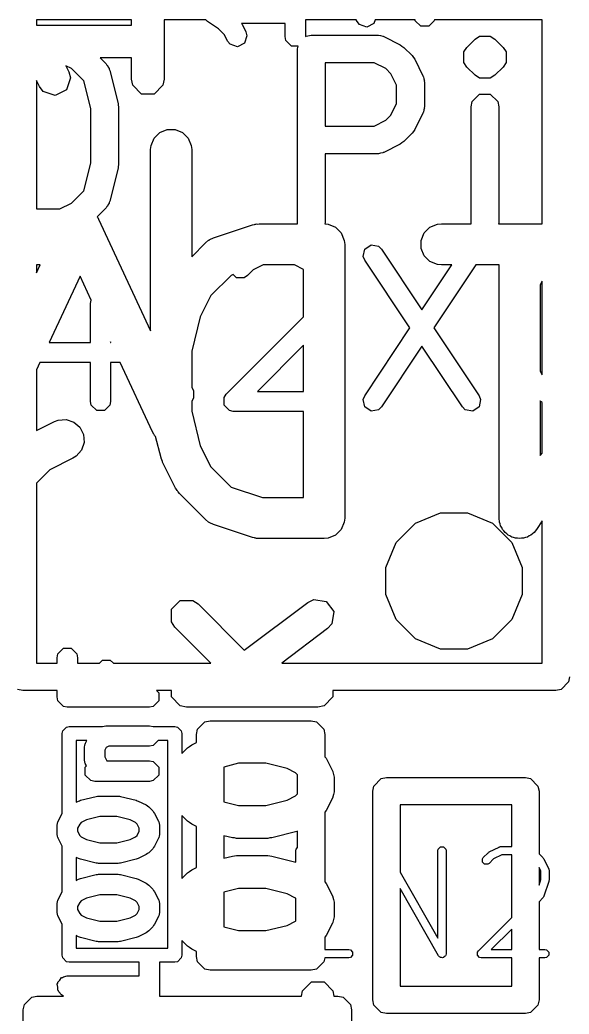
# Model space of a CAD drawing. Extents: x 95.1 to 121.9, y -82.3 to -63.1.
# Drawn here: x 107.977 to 109.986, y -76.016 to -72.383 of the extents above; entities that cross this region are included whole.
import ezdxf

# ---------------------------------------------------------------- set-up
doc = ezdxf.new("R2010")
doc.units = 0
doc.layers.add('BLACK', color=7, linetype='CONTINUOUS')

msp = doc.modelspace()

# ---------------------------------------------------------------- linework, layer by layer
at = {"layer": 'BLACK', "linetype": 'CONTINUOUS'}
for p, q in [((108.0378, -72.3834), (108.0378, -72.402398)), ((108.385361, -72.3834), (108.0378, -72.3834)), ((108.385361, -72.402398), (108.385361, -72.3834)), ((108.505361, -72.3834), (108.505361, -72.599541)), ((108.657553, -72.3834), (108.505361, -72.3834)), ((108.663943, -72.389777), (108.657553, -72.3834)), ((108.703713, -72.416291), (108.663943, -72.389777)), ((108.947245, -72.396075), (108.787486, -72.396075)), ((108.787486, -72.396075), (108.789715, -72.398947)), ((108.947245, -72.44429), (108.947245, -72.396075)), ((109.207489, -72.3834), (109.022245, -72.3834)), ((109.022245, -72.3834), (109.022245, -72.444037)), ((109.210319, -72.38906), (109.207489, -72.3834)), ((109.21929, -72.400619), (109.210319, -72.38906)), ((109.272189, -72.396859), (109.246518, -72.409695)), ((109.276675, -72.3834), (109.272189, -72.396859)), ((109.422855, -72.3834), (109.276675, -72.3834)), ((109.4235, -72.386641), (109.422855, -72.3834)), ((109.443794, -72.406935), (109.4235, -72.386641)), ((109.49279, -72.386641), (109.472496, -72.406935)), ((109.493435, -72.3834), (109.49279, -72.386641)), ((109.8878, -72.3834), (109.493435, -72.3834)), ((109.8878, -73.12858), (109.8878, -72.3834)), ((108.0378, -72.402398), (108.385361, -72.402398)), ((108.725354, -72.437931), (108.703713, -72.416291)), ((108.789715, -72.398947), (108.804001, -72.427519)), ((108.804001, -72.427519), (108.807865, -72.441632)), ((109.246518, -72.409695), (109.21929, -72.400619)), ((109.472496, -72.406935), (109.443794, -72.406935)), ((108.736919, -72.46106), (108.725354, -72.437931)), ((108.74589, -72.472619), (108.736919, -72.46106)), ((108.798789, -72.468859), (108.773118, -72.481695)), ((108.807865, -72.441632), (108.798789, -72.468859)), ((108.9501, -72.458641), (108.947245, -72.44429)), ((108.970394, -72.478935), (108.9501, -72.458641)), ((109.022245, -72.444037), (109.023736, -72.442546)), ((109.023736, -72.442546), (109.043176, -72.438679)), ((109.043176, -72.438679), (109.285081, -72.438679)), ((109.285081, -72.438679), (109.287576, -72.439175)), ((109.287576, -72.439175), (109.288682, -72.438807)), ((109.288682, -72.438807), (109.296534, -72.440957)), ((109.296534, -72.440957), (109.304521, -72.442546)), ((109.304521, -72.442546), (109.305344, -72.443369)), ((109.305344, -72.443369), (109.307799, -72.444042)), ((109.307799, -72.444042), (109.368275, -72.47428)), ((109.612017, -72.483796), (109.642255, -72.453558)), ((109.642255, -72.453558), (109.658736, -72.442546)), ((109.658736, -72.442546), (109.697616, -72.442546)), ((109.697616, -72.442546), (109.714097, -72.453558)), ((109.714097, -72.453558), (109.744335, -72.483796)), ((108.773118, -72.481695), (108.74589, -72.472619)), ((108.994473, -72.478935), (108.970394, -72.478935)), ((108.992376, -72.489479), (108.994473, -72.478935)), ((108.992376, -73.124479), (108.992376, -72.489479)), ((109.368275, -72.47428), (109.374706, -72.479271)), ((109.374706, -72.479271), (109.381478, -72.483796)), ((109.381478, -72.483796), (109.411716, -72.514034)), ((109.601005, -72.500277), (109.601006, -72.500276)), ((109.601005, -72.539157), (109.601005, -72.500277)), ((109.601006, -72.500276), (109.612017, -72.483796)), ((109.744335, -72.483796), (109.755346, -72.500276)), ((109.755346, -72.500276), (109.755347, -72.500277)), ((109.755347, -72.500277), (109.755347, -72.539157)), ((108.385361, -72.522398), (108.271032, -72.522398)), ((108.271032, -72.522398), (108.292906, -72.544272)), ((108.385361, -72.599541), (108.385361, -72.522398)), ((109.273089, -72.540279), (109.093976, -72.540279)), ((109.093976, -72.540279), (109.093976, -72.771298)), ((109.315465, -72.561467), (109.273089, -72.540279)), ((109.411716, -72.514034), (109.41624, -72.520805)), ((109.41624, -72.520805), (109.421232, -72.527237)), ((109.421232, -72.527237), (109.45147, -72.587712)), ((109.612017, -72.555638), (109.601005, -72.539157)), ((109.755347, -72.539157), (109.744335, -72.555638)), ((108.166417, -72.561467), (108.145259, -72.550888)), ((108.145259, -72.550888), (108.156169, -72.572707)), ((108.156169, -72.572707), (108.162353, -72.595286)), ((108.211114, -72.606164), (108.166417, -72.561467)), ((108.292906, -72.544272), (108.295963, -72.548847)), ((108.295963, -72.548847), (108.297802, -72.549951)), ((108.297802, -72.549951), (108.30046, -72.555577)), ((108.30046, -72.555577), (108.303918, -72.560753)), ((108.303918, -72.560753), (108.303918, -72.562897)), ((108.303918, -72.562897), (108.306268, -72.567872)), ((108.306268, -72.567872), (108.336506, -72.688824)), ((109.334045, -72.580047), (109.315465, -72.561467)), ((109.355233, -72.622423), (109.334045, -72.580047)), ((109.642255, -72.585876), (109.612017, -72.555638)), ((109.744335, -72.555638), (109.714097, -72.585876)), ((108.048839, -72.626375), (108.0378, -72.604298)), ((108.0378, -72.604298), (108.0378, -73.073679)), ((108.162353, -72.595286), (108.147832, -72.638852)), ((108.236423, -72.707397), (108.211114, -72.606164)), ((108.389928, -72.622502), (108.385361, -72.599541)), ((108.505361, -72.599541), (108.500794, -72.622502)), ((109.45147, -72.587712), (109.452142, -72.590167)), ((109.452142, -72.590167), (109.452966, -72.590991)), ((109.452966, -72.590991), (109.454553, -72.598973)), ((109.454553, -72.598973), (109.456705, -72.606829)), ((109.456705, -72.606829), (109.456336, -72.607934)), ((109.456336, -72.607934), (109.456833, -72.610431)), ((109.456833, -72.610431), (109.456833, -72.701145)), ((109.658736, -72.596888), (109.642255, -72.585876)), ((109.697616, -72.596888), (109.658736, -72.596888)), ((109.714097, -72.585876), (109.697616, -72.596888)), ((108.063192, -72.644869), (108.048839, -72.626375)), ((108.106758, -72.65939), (108.063192, -72.644869)), ((108.147832, -72.638852), (108.106758, -72.65939)), ((108.4224, -72.654974), (108.389928, -72.622502)), ((108.500794, -72.622502), (108.468322, -72.654974)), ((109.355233, -72.689153), (109.355233, -72.622423)), ((108.336506, -72.688824), (108.336808, -72.695038)), ((108.468322, -72.654974), (108.4224, -72.654974)), ((109.334044, -72.731529), (109.355233, -72.689153)), ((109.627376, -72.701145), (109.631243, -72.681705)), ((109.631243, -72.681705), (109.658736, -72.654212)), ((109.658736, -72.654212), (109.697616, -72.654212)), ((109.697616, -72.654212), (109.725109, -72.681705)), ((109.725109, -72.681705), (109.728976, -72.701145)), ((108.236423, -72.906559), (108.236423, -72.707397)), ((108.336808, -72.695038), (108.338023, -72.701145)), ((108.338023, -72.701145), (108.338023, -72.912812)), ((109.45147, -72.723864), (109.421232, -72.784339)), ((109.452142, -72.721408), (109.45147, -72.723864)), ((109.452966, -72.720585), (109.452142, -72.721408)), ((109.454553, -72.712602), (109.452966, -72.720585)), ((109.456705, -72.704747), (109.454553, -72.712602)), ((109.456833, -72.701145), (109.456336, -72.703641)), ((109.456336, -72.703641), (109.456705, -72.704747)), ((109.627376, -73.124479), (109.627376, -72.701145)), ((109.728976, -72.701145), (109.728976, -73.124479)), ((109.273089, -72.771298), (109.315465, -72.750109)), ((109.315465, -72.750109), (109.334044, -72.731529)), ((108.468287, -72.815562), (108.488979, -72.79487)), ((108.488979, -72.79487), (108.516015, -72.783671)), ((108.516015, -72.783671), (108.545279, -72.783671)), ((108.545279, -72.783671), (108.572315, -72.79487)), ((108.572315, -72.79487), (108.593007, -72.815562)), ((109.093976, -72.771298), (109.273089, -72.771298)), ((109.411717, -72.797541), (109.381479, -72.82778)), ((109.416239, -72.790771), (109.411717, -72.797541)), ((109.421232, -72.784339), (109.416239, -72.790771)), ((108.457088, -72.842598), (108.468287, -72.815562)), ((108.593007, -72.815562), (108.604206, -72.842598)), ((109.374709, -72.832302), (109.368275, -72.837297)), ((109.381479, -72.82778), (109.374709, -72.832302)), ((108.455647, -72.85723), (108.457088, -72.842598)), ((108.455647, -73.519162), (108.455647, -72.85723)), ((108.604206, -72.842598), (108.605647, -72.85723)), ((108.605647, -72.85723), (108.605647, -73.248715)), ((109.296534, -72.870619), (109.288682, -72.87277)), ((109.304521, -72.869031), (109.296534, -72.870619)), ((109.305344, -72.868207), (109.304521, -72.869031)), ((109.307799, -72.867535), (109.305344, -72.868207)), ((109.368275, -72.837297), (109.307799, -72.867535)), ((108.211114, -73.007792), (108.236423, -72.906559)), ((109.285081, -72.872898), (109.093976, -72.872898)), ((109.093976, -72.872898), (109.093976, -73.124479)), ((109.287576, -72.872401), (109.285081, -72.872898)), ((109.288682, -72.87277), (109.287576, -72.872401)), ((108.336506, -72.925133), (108.306268, -73.046085)), ((108.336808, -72.918918), (108.336506, -72.925133)), ((108.338023, -72.912812), (108.336808, -72.918918)), ((108.166417, -73.05249), (108.211114, -73.007792)), ((108.124041, -73.073679), (108.166417, -73.05249)), ((108.306268, -73.046085), (108.303918, -73.051059)), ((108.303918, -73.051059), (108.303918, -73.053204)), ((108.0378, -73.073679), (108.124041, -73.073679)), ((108.292907, -73.069685), (108.260101, -73.10249)), ((108.295964, -73.065108), (108.292907, -73.069685)), ((108.297802, -73.064006), (108.295964, -73.065108)), ((108.300459, -73.05838), (108.297802, -73.064006)), ((108.303918, -73.053204), (108.300459, -73.05838)), ((108.260101, -73.10249), (108.260267, -73.102771)), ((108.260267, -73.102771), (108.261444, -73.104056)), ((108.261444, -73.104056), (108.262104, -73.105871)), ((108.262104, -73.105871), (108.265278, -73.111229)), ((108.265278, -73.111229), (108.455647, -73.519162)), ((108.993192, -73.12858), (108.992376, -73.124479)), ((109.093976, -73.124479), (109.093102, -73.128867)), ((109.628192, -73.12858), (109.627376, -73.124479)), ((109.728976, -73.124479), (109.72816, -73.12858)), ((108.68551, -73.180049), (108.828368, -73.132429)), ((108.828368, -73.132429), (108.835622, -73.130779)), ((108.835622, -73.130779), (108.837453, -73.130021)), ((108.837453, -73.130021), (108.840106, -73.129759)), ((108.840106, -73.129759), (108.842704, -73.129169)), ((108.842704, -73.129169), (108.844679, -73.129309)), ((108.844679, -73.129309), (108.852085, -73.12858)), ((108.852085, -73.12858), (108.993192, -73.12858)), ((109.093102, -73.128867), (109.104812, -73.130021)), ((109.104812, -73.130021), (109.131848, -73.14122)), ((109.131848, -73.14122), (109.15254, -73.161912)), ((109.456392, -73.161912), (109.477084, -73.14122)), ((109.477084, -73.14122), (109.50412, -73.130021)), ((109.50412, -73.130021), (109.518752, -73.12858)), ((109.518752, -73.12858), (109.628192, -73.12858)), ((109.72816, -73.12858), (109.8878, -73.12858)), ((108.656195, -73.198167), (108.66756, -73.188839)), ((108.66756, -73.188839), (108.67005, -73.187807)), ((108.67005, -73.187807), (108.672085, -73.186043)), ((108.672085, -73.186043), (108.68551, -73.180049)), ((109.15254, -73.161912), (109.163739, -73.188948)), ((109.163739, -73.188948), (109.16518, -73.20358)), ((109.445193, -73.188948), (109.456392, -73.161912)), ((109.445193, -73.218212), (109.445193, -73.188948)), ((108.605647, -73.248715), (108.656195, -73.198167)), ((109.16518, -73.20358), (109.16518, -74.20358)), ((109.232887, -73.248017), (109.238377, -73.220566)), ((109.238377, -73.220566), (109.26167, -73.205038)), ((109.26167, -73.205038), (109.289121, -73.210528)), ((109.289121, -73.210528), (109.299201, -73.22063)), ((109.299201, -73.22063), (109.447584, -73.443204)), ((109.456392, -73.245248), (109.445193, -73.218212)), ((109.238335, -73.261208), (109.232887, -73.248017)), ((109.403625, -73.509143), (109.238335, -73.261208)), ((109.477084, -73.26594), (109.456392, -73.245248)), ((109.50412, -73.277139), (109.477084, -73.26594)), ((108.0378, -73.27858), (108.0378, -73.307406)), ((108.0378, -73.307406), (108.051252, -73.27858)), ((108.051252, -73.27858), (108.0378, -73.27858)), ((108.830619, -73.296525), (108.809273, -73.317872)), ((108.866511, -73.27858), (108.830619, -73.296525)), ((108.981306, -73.27858), (108.866511, -73.27858)), ((109.01518, -73.295516), (108.981306, -73.27858)), ((109.01518, -73.468325), (109.01518, -73.295516)), ((109.447584, -73.443204), (109.557334, -73.27858)), ((109.645252, -73.27858), (109.491543, -73.509143)), ((109.518752, -73.27858), (109.50412, -73.277139)), ((109.557334, -73.27858), (109.518752, -73.27858)), ((109.729466, -73.27858), (109.645252, -73.27858)), ((109.729466, -74.20358), (109.729466, -73.27858)), ((108.197313, -73.320298), (108.084531, -73.561975)), ((108.238258, -73.408038), (108.197313, -73.320298)), ((108.749741, -73.316752), (108.675629, -73.390865)), ((108.757708, -73.314096), (108.749741, -73.316752)), ((108.769413, -73.325801), (108.757708, -73.314096)), ((108.797407, -73.325801), (108.769413, -73.325801)), ((108.809273, -73.317872), (108.797407, -73.325801)), ((109.886366, -73.33922), (109.879466, -73.35302)), ((109.8878, -73.337786), (109.886366, -73.33922)), ((109.8878, -73.680499), (109.8878, -73.337786)), ((109.879466, -73.35302), (109.879466, -73.665264)), ((108.235932, -73.419735), (108.238258, -73.408038)), ((108.675629, -73.390865), (108.637135, -73.467852)), ((108.235932, -73.561975), (108.235932, -73.419735)), ((108.637135, -73.467852), (108.605647, -73.593805)), ((108.732002, -73.751504), (109.01518, -73.468325)), ((109.238335, -73.757078), (109.403625, -73.509143)), ((109.491543, -73.509143), (109.656833, -73.757078)), ((108.310096, -73.561975), (108.309084, -73.559806)), ((108.309084, -73.559806), (108.309084, -73.561975)), ((108.084531, -73.561975), (108.235932, -73.561975)), ((108.309084, -73.561975), (108.310096, -73.561975)), ((108.605647, -73.593805), (108.605647, -73.727058)), ((109.01518, -73.571778), (108.846167, -73.740791)), ((109.01518, -73.740791), (109.01518, -73.571778)), ((109.447584, -73.575081), (109.299201, -73.797656)), ((109.595967, -73.797656), (109.447584, -73.575081)), ((108.050393, -73.635127), (108.0378, -73.662112)), ((108.0378, -73.662112), (108.0378, -73.884013)), ((108.235932, -73.635127), (108.050393, -73.635127)), ((108.235932, -73.777367), (108.235932, -73.635127)), ((108.344233, -73.635127), (108.309084, -73.635127)), ((108.309084, -73.635127), (108.309084, -73.777367)), ((108.462683, -73.888947), (108.344233, -73.635127)), ((109.879466, -73.665264), (109.886366, -73.679065)), ((109.886366, -73.679065), (109.8878, -73.680499)), ((108.605647, -73.727058), (108.612838, -73.737822)), ((108.612838, -73.737822), (108.612841, -73.737825)), ((108.612841, -73.737825), (108.612841, -73.737826)), ((108.612841, -73.737826), (108.612841, -73.76582)), ((108.846167, -73.740791), (109.01518, -73.740791)), ((108.238716, -73.791364), (108.235932, -73.777367)), ((108.309084, -73.777367), (108.3063, -73.791364)), ((108.612838, -73.765822), (108.605647, -73.776584)), ((108.605647, -73.776584), (108.605647, -73.813355)), ((108.612841, -73.76582), (108.612838, -73.765822)), ((108.724073, -73.76337), (108.732002, -73.751504)), ((108.724073, -73.791364), (108.724073, -73.76337)), ((109.232887, -73.770269), (109.238335, -73.757078)), ((109.238377, -73.79772), (109.232887, -73.770269)), ((109.662281, -73.770269), (109.65679, -73.797719)), ((109.656833, -73.757078), (109.662281, -73.770269)), ((109.881534, -73.777685), (109.879466, -73.775617)), ((109.879466, -73.775617), (109.879466, -73.974895)), ((109.883056, -73.778702), (109.881534, -73.777685)), ((109.883432, -73.779454), (109.883056, -73.778702)), ((108.258511, -73.811159), (108.238716, -73.791364)), ((108.286505, -73.811159), (108.258511, -73.811159)), ((108.3063, -73.791364), (108.286505, -73.811159)), ((108.605647, -73.813355), (108.637135, -73.939309)), ((108.743868, -73.811159), (108.724073, -73.791364)), ((108.757865, -73.813943), (108.743868, -73.811159)), ((109.01518, -73.813943), (108.757865, -73.813943)), ((109.01518, -74.12858), (109.01518, -73.813943)), ((109.26167, -73.813248), (109.238377, -73.79772)), ((109.289121, -73.807758), (109.26167, -73.813248)), ((109.299201, -73.797656), (109.289121, -73.807758)), ((109.606047, -73.807757), (109.595967, -73.797656)), ((109.633498, -73.813248), (109.606047, -73.807757)), ((109.65679, -73.797719), (109.633498, -73.813248)), ((109.8878, -73.781943), (109.883432, -73.779454)), ((109.8878, -73.966561), (109.8878, -73.781943)), ((108.0378, -73.884013), (108.104258, -73.850784)), ((108.104258, -73.850784), (108.117989, -73.845529)), ((108.117989, -73.845529), (108.147179, -73.843455)), ((108.147179, -73.843455), (108.174941, -73.852709)), ((108.174941, -73.852709), (108.197048, -73.871882)), ((108.197048, -73.871882), (108.210136, -73.898057)), ((108.210136, -73.898057), (108.21221, -73.927247)), ((108.46761, -73.897264), (108.462683, -73.888947)), ((108.468287, -73.898898), (108.46761, -73.897264)), ((108.469001, -73.899612), (108.468287, -73.898898)), ((108.470177, -73.901597), (108.469001, -73.899612)), ((108.473955, -73.905057), (108.470177, -73.901597)), ((108.49361, -73.983675), (108.473955, -73.905057)), ((108.202956, -73.955008), (108.183783, -73.977116)), ((108.21221, -73.927247), (108.202956, -73.955008)), ((108.637135, -73.939309), (108.675629, -74.016296)), ((108.17134, -73.984948), (108.086988, -74.027124)), ((108.183783, -73.977116), (108.17134, -73.984948)), ((108.493995, -73.984754), (108.49361, -73.983675)), ((108.494034, -73.985294), (108.493995, -73.984754)), ((108.496361, -73.991375), (108.494034, -73.985294)), ((108.498557, -73.997521), (108.496361, -73.991375)), ((109.879466, -73.974895), (109.8878, -73.966561)), ((108.086988, -74.027124), (108.0378, -74.076311)), ((108.498879, -73.997956), (108.498557, -73.997521)), ((108.499289, -73.999026), (108.498879, -73.997956)), ((108.546908, -74.094264), (108.499289, -73.999026)), ((108.675629, -74.016296), (108.749742, -74.090409)), ((108.0378, -74.076311), (108.0378, -74.7334)), ((108.550872, -74.100563), (108.546908, -74.094264)), ((108.55163, -74.102391), (108.550872, -74.100563)), ((108.553318, -74.104447), (108.55163, -74.102391)), ((108.55474, -74.106707), (108.553318, -74.104447)), ((108.749742, -74.090409), (108.864255, -74.12858)), ((108.556238, -74.108006), (108.55474, -74.106707)), ((108.560957, -74.113756), (108.556238, -74.108006)), ((108.656195, -74.208994), (108.560957, -74.113756)), ((108.864255, -74.12858), (109.01518, -74.12858)), ((108.66756, -74.218322), (108.656195, -74.208994)), ((109.16518, -74.20358), (109.163739, -74.218212)), ((109.423685, -74.222207), (109.515247, -74.184281)), ((109.515247, -74.184281), (109.614353, -74.184281)), ((109.614353, -74.184281), (109.705915, -74.222207)), ((109.729471, -74.203632), (109.729466, -74.20358)), ((109.729466, -74.203659), (109.729471, -74.203632)), ((109.729481, -74.203735), (109.729466, -74.203659)), ((109.730907, -74.218212), (109.729481, -74.203735)), ((109.8878, -74.213787), (109.86687, -74.245183)), ((109.8878, -74.7334), (109.8878, -74.213787)), ((108.67005, -74.219353), (108.66756, -74.218322)), ((108.672085, -74.221118), (108.67005, -74.219353)), ((108.685511, -74.227112), (108.672085, -74.221118)), ((108.828367, -74.274731), (108.685511, -74.227112)), ((109.15254, -74.245248), (109.131848, -74.26594)), ((109.163739, -74.218212), (109.15254, -74.245248)), ((109.353607, -74.292285), (109.423685, -74.222207)), ((109.705915, -74.222207), (109.775993, -74.292285)), ((109.733748, -74.225072), (109.730907, -74.218212)), ((109.735205, -74.232353), (109.733748, -74.225072)), ((109.739293, -74.238458), (109.735205, -74.232353)), ((109.742106, -74.245248), (109.739293, -74.238458)), ((109.747356, -74.250498), (109.742106, -74.245248)), ((109.751488, -74.256668), (109.747356, -74.250498)), ((109.866774, -74.245299), (109.857554, -74.256558)), ((109.866826, -74.245248), (109.866774, -74.245299)), ((109.866835, -74.245225), (109.866826, -74.245248)), ((109.86687, -74.245183), (109.866835, -74.245225)), ((108.835622, -74.27638), (108.828367, -74.274731)), ((108.837453, -74.277139), (108.835622, -74.27638)), ((108.840106, -74.2774), (108.837453, -74.277139)), ((108.842704, -74.277991), (108.840106, -74.2774)), ((108.844678, -74.27785), (108.842704, -74.277991)), ((108.852085, -74.27858), (108.844678, -74.27785)), ((109.09018, -74.27858), (108.852085, -74.27858)), ((109.104812, -74.277139), (109.09018, -74.27858)), ((109.131848, -74.26594), (109.104812, -74.277139)), ((109.757602, -74.260744), (109.751488, -74.256668)), ((109.762798, -74.26594), (109.757602, -74.260744)), ((109.769658, -74.268781), (109.762798, -74.26594)), ((109.775837, -74.272901), (109.769658, -74.268781)), ((109.783045, -74.274326), (109.775837, -74.272901)), ((109.789834, -74.277139), (109.783045, -74.274326)), ((109.797261, -74.277139), (109.789834, -74.277139)), ((109.804545, -74.27858), (109.797261, -74.277139)), ((109.81175, -74.277139), (109.804545, -74.27858)), ((109.819098, -74.277139), (109.81175, -74.277139)), ((109.825958, -74.274297), (109.819098, -74.277139)), ((109.833239, -74.272841), (109.825958, -74.274297)), ((109.839344, -74.268752), (109.833239, -74.272841)), ((109.846134, -74.26594), (109.839344, -74.268752)), ((109.851384, -74.260689), (109.846134, -74.26594)), ((109.857554, -74.256558), (109.851384, -74.260689)), ((109.315681, -74.383847), (109.353607, -74.292285)), ((109.775993, -74.292285), (109.813919, -74.383847)), ((109.315681, -74.482953), (109.315681, -74.383847)), ((109.813919, -74.383847), (109.813919, -74.482953)), ((108.531384, -74.536752), (108.563856, -74.50428)), ((108.563856, -74.50428), (108.609778, -74.50428)), ((108.609778, -74.50428), (108.629243, -74.517287)), ((109.030817, -74.511713), (109.051926, -74.50159)), ((109.051926, -74.50159), (109.097387, -74.508085)), ((109.353607, -74.574515), (109.315681, -74.482953)), ((109.813919, -74.482953), (109.775993, -74.574515)), ((108.531384, -74.582674), (108.531384, -74.536752)), ((108.629243, -74.517287), (108.79816, -74.686204)), ((108.79816, -74.686204), (109.030817, -74.511713)), ((109.097387, -74.508085), (109.12494, -74.544822)), ((109.12494, -74.544822), (109.118445, -74.590283)), ((109.423685, -74.644593), (109.353607, -74.574515)), ((109.775993, -74.574515), (109.705915, -74.644593)), ((108.544391, -74.602139), (108.531384, -74.582674)), ((108.675651, -74.7334), (108.544391, -74.602139)), ((109.102817, -74.607713), (108.935234, -74.7334)), ((109.118445, -74.590283), (109.102817, -74.607713)), ((109.515247, -74.682519), (109.423685, -74.644593)), ((109.705915, -74.644593), (109.614353, -74.682519)), ((108.11634, -74.699649), (108.136634, -74.679355)), ((108.136634, -74.679355), (108.165336, -74.679355)), ((108.165336, -74.679355), (108.18563, -74.699649)), ((109.614353, -74.682519), (109.515247, -74.682519)), ((108.113485, -74.714), (108.11634, -74.699649)), ((108.113485, -74.7334), (108.113485, -74.714)), ((108.18563, -74.699649), (108.188485, -74.714)), ((108.188485, -74.714), (108.188485, -74.7334)), ((108.268303, -74.7334), (108.279491, -74.722212)), ((108.279491, -74.722212), (108.308193, -74.722212)), ((108.308193, -74.722212), (108.319381, -74.7334)), ((108.0378, -74.7334), (108.113485, -74.7334)), ((108.188485, -74.7334), (108.268303, -74.7334)), ((108.319381, -74.7334), (108.675651, -74.7334)), ((108.935234, -74.7334), (109.8878, -74.7334)), ((109.9878, -74.7834), (109.983994, -74.802534)), ((107.9878, -74.8334), (107.968666, -74.829594)), ((109.956934, -74.829594), (109.9378, -74.8334)), ((109.983994, -74.802534), (109.956934, -74.829594)), ((108.113485, -74.8334), (107.9878, -74.8334)), ((108.113485, -74.856857), (108.113485, -74.8334)), ((108.11634, -74.871208), (108.113485, -74.856857)), ((108.531384, -74.8334), (108.476524, -74.8334)), ((108.476524, -74.8334), (108.48563, -74.842506)), ((108.48563, -74.842506), (108.48563, -74.871208)), ((108.531384, -74.85696), (108.531384, -74.8334)), ((108.563856, -74.889432), (108.531384, -74.85696)), ((109.12225, -74.85696), (109.089778, -74.889432)), ((109.9378, -74.8334), (109.12225, -74.8334)), ((109.12225, -74.8334), (109.12225, -74.85696)), ((108.136634, -74.891502), (108.11634, -74.871208)), ((108.150985, -74.894357), (108.136634, -74.891502)), ((108.450985, -74.894357), (108.150985, -74.894357)), ((108.465336, -74.891502), (108.450985, -74.894357)), ((108.48563, -74.871208), (108.465336, -74.891502)), ((108.586817, -74.893999), (108.563856, -74.889432)), ((109.066817, -74.893999), (108.586817, -74.893999)), ((109.089778, -74.889432), (109.066817, -74.893999)), ((108.134533, -74.98128), (108.14828, -74.967533)), ((108.14828, -74.967533), (108.158, -74.9656)), ((108.158, -74.9656), (108.27896, -74.9656)), ((108.27896, -74.9656), (108.279491, -74.96507)), ((108.279491, -74.96507), (108.285392, -74.963896)), ((108.285392, -74.963896), (108.291185, -74.96231)), ((108.291185, -74.96231), (108.291999, -74.962581)), ((108.291999, -74.962581), (108.293842, -74.962215)), ((108.293842, -74.962215), (108.450985, -74.962215)), ((108.450985, -74.962215), (108.465336, -74.96507)), ((108.465336, -74.96507), (108.465866, -74.9656)), ((108.465866, -74.9656), (108.544, -74.9656)), ((108.544, -74.9656), (108.55372, -74.967533)), ((108.55372, -74.967533), (108.567467, -74.98128)), ((108.623, -74.994), (108.626806, -74.974866)), ((108.626806, -74.974866), (108.653866, -74.947806)), ((108.653866, -74.947806), (108.673, -74.944)), ((108.673, -74.944), (109.043, -74.944)), ((109.043, -74.944), (109.062134, -74.947806)), ((109.062134, -74.947806), (109.089194, -74.974866)), ((109.089194, -74.974866), (109.093, -74.994)), ((108.1326, -74.991), (108.134533, -74.98128)), ((108.1326, -75.281822), (108.1326, -74.991)), ((108.567467, -74.98128), (108.5694, -74.991)), ((108.5694, -74.991), (108.5694, -75.063706)), ((108.623, -75.023111), (108.623, -74.994)), ((109.093, -74.994), (109.093, -75.075491)), ((108.222145, -75.0164), (108.1834, -75.0164)), ((108.1834, -75.0164), (108.1834, -75.24158)), ((108.213485, -75.042572), (108.213851, -75.040729)), ((108.213485, -75.085429), (108.213485, -75.042572)), ((108.21358, -75.039914), (108.215166, -75.034118)), ((108.213851, -75.040729), (108.21358, -75.039914)), ((108.215166, -75.034118), (108.21634, -75.028221)), ((108.21634, -75.028221), (108.216947, -75.027613)), ((108.216947, -75.027613), (108.217444, -75.025801)), ((108.217444, -75.025801), (108.222145, -75.0164)), ((108.293222, -75.04195), (108.288485, -75.051425)), ((108.302694, -75.037215), (108.293222, -75.04195)), ((108.450985, -75.037215), (108.302694, -75.037215)), ((108.465336, -75.03436), (108.450985, -75.037215)), ((108.483296, -75.0164), (108.465336, -75.03436)), ((108.5186, -75.0164), (108.483296, -75.0164)), ((108.5186, -75.7756), (108.5186, -75.0164)), ((108.5694, -75.063706), (108.590105, -75.043001)), ((108.590105, -75.043001), (108.5981, -75.037658)), ((108.5981, -75.037658), (108.605697, -75.031763)), ((108.605697, -75.031763), (108.623, -75.023111)), ((108.213851, -75.087271), (108.213485, -75.085429)), ((108.288485, -75.051425), (108.288485, -75.076575)), ((108.288485, -75.076575), (108.29559, -75.090786)), ((109.093, -75.075491), (109.097626, -75.081452)), ((109.097626, -75.081452), (109.120483, -75.127166)), ((108.21358, -75.088087), (108.213851, -75.087271)), ((108.215166, -75.093882), (108.21358, -75.088087)), ((108.21634, -75.09978), (108.215166, -75.093882)), ((108.216947, -75.100387), (108.21634, -75.09978)), ((108.21634, -75.113935), (108.220987, -75.109287)), ((108.21634, -75.142637), (108.21634, -75.113935)), ((108.217444, -75.1022), (108.216947, -75.100387)), ((108.220987, -75.109287), (108.217444, -75.1022)), ((108.29559, -75.090786), (108.450985, -75.090786)), ((108.450985, -75.090786), (108.465336, -75.093641)), ((108.465336, -75.093641), (108.48563, -75.113935)), ((108.48563, -75.113935), (108.48563, -75.142637)), ((108.777062, -75.099713), (108.723, -75.113227)), ((108.723, -75.113227), (108.723, -75.240483)), ((108.876572, -75.099713), (108.777062, -75.099713)), ((108.954447, -75.119181), (108.876572, -75.099713)), ((108.985561, -75.134739), (108.954447, -75.119181)), ((108.236634, -75.162931), (108.21634, -75.142637)), ((108.48563, -75.142637), (108.465336, -75.162931)), ((108.993, -75.142178), (108.985561, -75.134739)), ((108.993, -75.211534), (108.993, -75.142178)), ((109.120483, -75.127166), (109.121276, -75.130064)), ((109.121276, -75.130064), (109.12225, -75.131038)), ((109.12225, -75.131038), (109.124126, -75.14047)), ((109.124126, -75.14047), (109.126666, -75.149746)), ((109.126666, -75.149746), (109.12623, -75.151051)), ((109.12623, -75.151051), (109.126817, -75.153999)), ((109.126817, -75.153999), (109.126817, -75.199713)), ((109.271606, -75.182666), (109.298666, -75.155606)), ((109.298666, -75.155606), (109.3178, -75.1518)), ((109.3178, -75.1518), (109.8258, -75.1518)), ((109.8258, -75.1518), (109.844934, -75.155606)), ((109.844934, -75.155606), (109.871994, -75.182666)), ((108.250985, -75.165786), (108.236634, -75.162931)), ((108.450985, -75.165786), (108.250985, -75.165786)), ((108.465336, -75.162931), (108.450985, -75.165786)), ((109.2678, -75.2018), (109.271606, -75.182666)), ((109.871994, -75.182666), (109.8758, -75.2018)), ((108.199033, -75.234763), (108.256176, -75.220477)), ((108.256176, -75.220477), (108.260762, -75.220253)), ((108.260762, -75.220253), (108.265271, -75.219357)), ((108.265271, -75.219357), (108.3367, -75.219357)), ((108.3367, -75.219357), (108.341208, -75.220253)), ((108.341208, -75.220253), (108.345795, -75.220477)), ((108.345795, -75.220477), (108.402938, -75.234763)), ((108.954446, -75.23453), (108.985563, -75.218972)), ((108.985563, -75.218972), (108.993, -75.211534)), ((109.120483, -75.226545), (109.097626, -75.27226)), ((109.121276, -75.223647), (109.120483, -75.226545)), ((109.12225, -75.222674), (109.121276, -75.223647)), ((109.124126, -75.213239), (109.12225, -75.222674)), ((109.126666, -75.203966), (109.124126, -75.213239)), ((109.126817, -75.199713), (109.12623, -75.20266)), ((109.12623, -75.20266), (109.126666, -75.203966)), ((109.2678, -75.9638), (109.2678, -75.2018)), ((109.8758, -75.2018), (109.8758, -75.42984)), ((108.1834, -75.24158), (108.191357, -75.237602)), ((108.191357, -75.237602), (108.195321, -75.236516)), ((108.195321, -75.236516), (108.199033, -75.234763)), ((108.402938, -75.234763), (108.406651, -75.236517)), ((108.406651, -75.236517), (108.410613, -75.237602)), ((108.410613, -75.237602), (108.439184, -75.251888)), ((108.439184, -75.251888), (108.44393, -75.255571)), ((108.44393, -75.255571), (108.44893, -75.258912)), ((108.44893, -75.258912), (108.463216, -75.273197)), ((108.723, -75.240483), (108.777062, -75.253999)), ((108.777062, -75.253999), (108.876572, -75.253999)), ((108.876572, -75.253999), (108.954446, -75.23453)), ((109.3678, -75.2518), (109.3678, -75.497116)), ((109.7758, -75.2518), (109.3678, -75.2518)), ((109.7758, -75.403971), (109.7758, -75.2518)), ((108.117444, -75.311515), (108.13173, -75.282944)), ((108.13173, -75.282944), (108.1326, -75.281822)), ((108.269887, -75.294357), (108.221219, -75.306523)), ((108.332085, -75.294357), (108.269887, -75.294357)), ((108.38075, -75.306523), (108.332085, -75.294357)), ((108.463216, -75.273197), (108.466557, -75.278197)), ((108.466557, -75.278197), (108.470241, -75.282944)), ((108.470241, -75.282944), (108.484526, -75.311516)), ((108.590105, -75.310712), (108.5694, -75.290006)), ((108.5694, -75.290006), (108.5694, -75.520849)), ((109.097626, -75.27226), (109.093, -75.27822)), ((109.093, -75.27822), (109.093, -75.532634)), ((108.113485, -75.328286), (108.113851, -75.326443)), ((108.113485, -75.356857), (108.113485, -75.328286)), ((108.11358, -75.325628), (108.115166, -75.319832)), ((108.113851, -75.326443), (108.11358, -75.325628)), ((108.115166, -75.319832), (108.11634, -75.313935)), ((108.11634, -75.313935), (108.116947, -75.313327)), ((108.116947, -75.313327), (108.117444, -75.311515)), ((108.19609, -75.321927), (108.188485, -75.337139)), ((108.188485, -75.337139), (108.188485, -75.348004)), ((108.201769, -75.316249), (108.19609, -75.321927)), ((108.221219, -75.306523), (108.201769, -75.316249)), ((108.400201, -75.316249), (108.38075, -75.306523)), ((108.40588, -75.321928), (108.400201, -75.316249)), ((108.413485, -75.337137), (108.40588, -75.321928)), ((108.413485, -75.348005), (108.413485, -75.337137)), ((108.484526, -75.311516), (108.485021, -75.313326)), ((108.485021, -75.313326), (108.48563, -75.313935)), ((108.48563, -75.313935), (108.486803, -75.319836)), ((108.486803, -75.319836), (108.48839, -75.325629)), ((108.48839, -75.325629), (108.488118, -75.326443)), ((108.488118, -75.326443), (108.488485, -75.328286)), ((108.488485, -75.328286), (108.488485, -75.356857)), ((108.598101, -75.316055), (108.590105, -75.310712)), ((108.605698, -75.321951), (108.598101, -75.316055)), ((108.623, -75.330602), (108.605698, -75.321951)), ((108.623, -75.480254), (108.623, -75.330602)), ((108.113851, -75.358699), (108.113485, -75.356857)), ((108.11358, -75.359515), (108.113851, -75.358699)), ((108.115166, -75.36531), (108.11358, -75.359515)), ((108.11634, -75.371208), (108.115166, -75.36531)), ((108.116947, -75.371815), (108.11634, -75.371208)), ((108.117444, -75.373628), (108.116947, -75.371815)), ((108.13173, -75.402199), (108.117444, -75.373628)), ((108.188485, -75.348004), (108.19609, -75.363215)), ((108.19609, -75.363215), (108.201769, -75.368893)), ((108.201769, -75.368893), (108.221219, -75.378619)), ((108.38075, -75.378619), (108.400201, -75.368893)), ((108.400201, -75.368893), (108.40588, -75.363214)), ((108.40588, -75.363214), (108.413485, -75.348005)), ((108.484526, -75.373627), (108.470241, -75.402199)), ((108.485021, -75.371816), (108.484526, -75.373627)), ((108.48563, -75.371208), (108.485021, -75.371816)), ((108.486803, -75.365306), (108.48563, -75.371208)), ((108.48839, -75.359514), (108.486803, -75.365306)), ((108.488485, -75.356857), (108.488118, -75.358699)), ((108.488118, -75.358699), (108.48839, -75.359514)), ((108.755122, -75.372208), (108.723, -75.364177)), ((108.723, -75.364177), (108.723, -75.446677)), ((108.762466, -75.372565), (108.755122, -75.372208)), ((108.769674, -75.373999), (108.762466, -75.372565)), ((108.88396, -75.373999), (108.769674, -75.373999)), ((108.891167, -75.372565), (108.88396, -75.373999)), ((108.898512, -75.372208), (108.891167, -75.372565)), ((108.98994, -75.349351), (108.898512, -75.372208)), ((108.993, -75.347904), (108.98994, -75.349351)), ((108.993, -75.407504), (108.993, -75.347904)), ((108.1326, -75.40332), (108.13173, -75.402199)), ((108.1326, -75.567536), (108.1326, -75.40332)), ((108.221219, -75.378619), (108.269887, -75.390786)), ((108.269887, -75.390786), (108.332085, -75.390786)), ((108.332085, -75.390786), (108.38075, -75.378619)), ((108.463216, -75.411946), (108.44893, -75.426231)), ((108.466557, -75.406945), (108.463216, -75.411946)), ((108.470241, -75.402199), (108.466557, -75.406945)), ((108.986163, -75.418926), (108.987301, -75.413203)), ((108.987301, -75.413203), (108.993, -75.407504)), ((109.506076, -75.418926), (109.507214, -75.413203)), ((109.507214, -75.413203), (109.515308, -75.405109)), ((109.515308, -75.405109), (109.526754, -75.405109)), ((109.526754, -75.405109), (109.534848, -75.413203)), ((109.534848, -75.413203), (109.535986, -75.418926)), ((109.693624, -75.423478), (109.72948, -75.40555)), ((109.72948, -75.40555), (109.730201, -75.405352)), ((109.730201, -75.405352), (109.730445, -75.405109)), ((109.730445, -75.405109), (109.732793, -75.404642)), ((109.732793, -75.404642), (109.735107, -75.404008)), ((109.735107, -75.404008), (109.735433, -75.404116)), ((109.735433, -75.404116), (109.736168, -75.403971)), ((109.736168, -75.403971), (109.7758, -75.403971)), ((108.191357, -75.447541), (108.1834, -75.443562)), ((108.1834, -75.443562), (108.1834, -75.527294)), ((108.195321, -75.448626), (108.191357, -75.447541)), ((108.199033, -75.45038), (108.195321, -75.448626)), ((108.406651, -75.448625), (108.402938, -75.45038)), ((108.410613, -75.447541), (108.406651, -75.448625)), ((108.439184, -75.433255), (108.410613, -75.447541)), ((108.44393, -75.429571), (108.439184, -75.433255)), ((108.44893, -75.426231), (108.44393, -75.429571)), ((108.723, -75.446677), (108.755122, -75.438647)), ((108.755122, -75.438647), (108.762466, -75.438289)), ((108.762466, -75.438289), (108.769674, -75.436856)), ((108.769674, -75.436856), (108.88396, -75.436856)), ((108.88396, -75.436856), (108.891167, -75.438289)), ((108.891167, -75.438289), (108.898512, -75.438647)), ((108.898512, -75.438647), (108.986163, -75.460559)), ((108.986163, -75.460559), (108.986163, -75.418926)), ((109.506076, -75.739101), (109.506076, -75.418926)), ((109.535986, -75.418926), (109.535986, -75.795415)), ((109.668567, -75.449059), (109.671809, -75.444207)), ((109.668567, -75.460505), (109.668567, -75.449059)), ((109.671809, -75.444207), (109.689737, -75.426279)), ((109.689737, -75.426279), (109.691732, -75.424945)), ((109.691732, -75.424945), (109.693624, -75.423478)), ((109.709172, -75.449144), (109.692959, -75.465357)), ((109.739698, -75.433881), (109.709172, -75.449144)), ((109.7758, -75.433881), (109.739698, -75.433881)), ((109.7758, -75.662919), (109.7758, -75.433881)), ((109.8758, -75.42984), (109.890167, -75.444207)), ((109.890167, -75.444207), (109.8915, -75.446202)), ((109.8915, -75.446202), (109.892968, -75.448094)), ((109.892968, -75.448094), (109.910896, -75.48395)), ((108.256176, -75.464666), (108.199033, -75.45038)), ((108.260762, -75.464889), (108.256176, -75.464666)), ((108.265271, -75.465786), (108.260762, -75.464889)), ((108.3367, -75.465786), (108.265271, -75.465786)), ((108.341208, -75.464889), (108.3367, -75.465786)), ((108.345795, -75.464666), (108.341208, -75.464889)), ((108.402938, -75.45038), (108.345795, -75.464666)), ((108.605697, -75.488906), (108.623, -75.480254)), ((109.676661, -75.468599), (109.668567, -75.460505)), ((109.688107, -75.468599), (109.676661, -75.468599)), ((109.692959, -75.465357), (109.688107, -75.468599)), ((109.882565, -75.494168), (109.8758, -75.480638)), ((109.8758, -75.480638), (109.8758, -75.54436)), ((109.910896, -75.48395), (109.911093, -75.484671)), ((109.911093, -75.484671), (109.911337, -75.484915)), ((109.911337, -75.484915), (109.911803, -75.487263)), ((108.191357, -75.523316), (108.195321, -75.52223)), ((108.195321, -75.52223), (108.199033, -75.520477)), ((108.199033, -75.520477), (108.256176, -75.506191)), ((108.256176, -75.506191), (108.260762, -75.505967)), ((108.260762, -75.505967), (108.265271, -75.505071)), ((108.265271, -75.505071), (108.3367, -75.505071)), ((108.3367, -75.505071), (108.341208, -75.505967)), ((108.341208, -75.505967), (108.345795, -75.506191)), ((108.345795, -75.506191), (108.402938, -75.520477)), ((108.402938, -75.520477), (108.406651, -75.522231)), ((108.406651, -75.522231), (108.410613, -75.523316)), ((108.5694, -75.520849), (108.590105, -75.500144)), ((108.590105, -75.500144), (108.5981, -75.494801)), ((108.5981, -75.494801), (108.605697, -75.488906)), ((109.3678, -75.497116), (109.506076, -75.739101)), ((109.882565, -75.524066), (109.882565, -75.494168)), ((109.911803, -75.487263), (109.912438, -75.489577)), ((109.912438, -75.489577), (109.912329, -75.489903)), ((109.912329, -75.489903), (109.912475, -75.490638)), ((109.912475, -75.490638), (109.912475, -75.526494)), ((108.1834, -75.527294), (108.191357, -75.523316)), ((108.410613, -75.523316), (108.439184, -75.537602)), ((108.439184, -75.537602), (108.44393, -75.541285)), ((108.44393, -75.541285), (108.44893, -75.544626)), ((108.44893, -75.544626), (108.463216, -75.558911)), ((108.463216, -75.558911), (108.466557, -75.563911)), ((108.777062, -75.556856), (108.723, -75.57037)), ((108.876572, -75.556856), (108.777062, -75.556856)), ((108.954447, -75.576324), (108.876572, -75.556856)), ((109.093, -75.532634), (109.097626, -75.538595)), ((109.097626, -75.538595), (109.120483, -75.584309)), ((109.508046, -75.802834), (109.3678, -75.557403)), ((109.3678, -75.557403), (109.3678, -75.9138)), ((109.8758, -75.54436), (109.882565, -75.524066)), ((109.911707, -75.531223), (109.89378, -75.585007)), ((109.912006, -75.528848), (109.911707, -75.531223)), ((109.912475, -75.526494), (109.912006, -75.528848)), ((108.117444, -75.597229), (108.13173, -75.568658)), ((108.13173, -75.568658), (108.1326, -75.567536)), ((108.221219, -75.592237), (108.201769, -75.601963)), ((108.269887, -75.580071), (108.221219, -75.592237)), ((108.332085, -75.580071), (108.269887, -75.580071)), ((108.38075, -75.592237), (108.332085, -75.580071)), ((108.400201, -75.601963), (108.38075, -75.592237)), ((108.466557, -75.563911), (108.470241, -75.568658)), ((108.470241, -75.568658), (108.484526, -75.59723)), ((108.723, -75.57037), (108.723, -75.697626)), ((108.985561, -75.591882), (108.954447, -75.576324)), ((108.986163, -75.592484), (108.985561, -75.591882)), ((108.986163, -75.675514), (108.986163, -75.592484)), ((109.120483, -75.584309), (109.121276, -75.587207)), ((109.121276, -75.587207), (109.12225, -75.588181)), ((109.12225, -75.588181), (109.124126, -75.597613)), ((109.890167, -75.590853), (109.8758, -75.60522)), ((109.890582, -75.59023), (109.890167, -75.590853)), ((109.89089, -75.590077), (109.890582, -75.59023)), ((109.892077, -75.587993), (109.89089, -75.590077)), ((109.893409, -75.586001), (109.892077, -75.587993)), ((109.89378, -75.585007), (109.893409, -75.585657)), ((109.893409, -75.585657), (109.893409, -75.586001)), ((108.113485, -75.614), (108.113851, -75.612157)), ((108.113485, -75.642571), (108.113485, -75.614)), ((108.11358, -75.611342), (108.115166, -75.605546)), ((108.113851, -75.612157), (108.11358, -75.611342)), ((108.115166, -75.605546), (108.11634, -75.599649)), ((108.11634, -75.599649), (108.116947, -75.599041)), ((108.116947, -75.599041), (108.117444, -75.597229)), ((108.19609, -75.607641), (108.188485, -75.622853)), ((108.188485, -75.622853), (108.188485, -75.633718)), ((108.201769, -75.601963), (108.19609, -75.607641)), ((108.40588, -75.607642), (108.400201, -75.601963)), ((108.413485, -75.622851), (108.40588, -75.607642)), ((108.413485, -75.633719), (108.413485, -75.622851)), ((108.484526, -75.59723), (108.485021, -75.59904)), ((108.485021, -75.59904), (108.48563, -75.599649)), ((108.48563, -75.599649), (108.486803, -75.60555)), ((108.486803, -75.60555), (108.48839, -75.611343)), ((108.48839, -75.611343), (108.488118, -75.612157)), ((108.488118, -75.612157), (108.488485, -75.614)), ((108.488485, -75.614), (108.488485, -75.642571)), ((109.124126, -75.597613), (109.126666, -75.606889)), ((109.126666, -75.606889), (109.12623, -75.608194)), ((109.12623, -75.608194), (109.126817, -75.611142)), ((109.126817, -75.611142), (109.126817, -75.656856)), ((109.8758, -75.60522), (109.8758, -75.78046)), ((108.113851, -75.644413), (108.113485, -75.642571)), ((108.11358, -75.645229), (108.113851, -75.644413)), ((108.115166, -75.651024), (108.11358, -75.645229)), ((108.11634, -75.656922), (108.115166, -75.651024)), ((108.116947, -75.657529), (108.11634, -75.656922)), ((108.117444, -75.659342), (108.116947, -75.657529)), ((108.13173, -75.687913), (108.117444, -75.659342)), ((108.188485, -75.633718), (108.19609, -75.648929)), ((108.19609, -75.648929), (108.201769, -75.654607)), ((108.201769, -75.654607), (108.221219, -75.664333)), ((108.221219, -75.664333), (108.269887, -75.6765)), ((108.332085, -75.6765), (108.38075, -75.664333)), ((108.38075, -75.664333), (108.400201, -75.654607)), ((108.400201, -75.654607), (108.40588, -75.648928)), ((108.40588, -75.648928), (108.413485, -75.633719)), ((108.484526, -75.659341), (108.470241, -75.687913)), ((108.485021, -75.65753), (108.484526, -75.659341)), ((108.48563, -75.656922), (108.485021, -75.65753)), ((108.486803, -75.65102), (108.48563, -75.656922)), ((108.48839, -75.645228), (108.486803, -75.65102)), ((108.488485, -75.642571), (108.488118, -75.644413)), ((108.488118, -75.644413), (108.48839, -75.645228)), ((109.126666, -75.661109), (109.124126, -75.670382)), ((109.126817, -75.656856), (109.12623, -75.659803)), ((109.12623, -75.659803), (109.126666, -75.661109)), ((109.653881, -75.78484), (109.7758, -75.662919)), ((108.1326, -75.689034), (108.13173, -75.687913)), ((108.1326, -75.801), (108.1326, -75.689034)), ((108.269887, -75.6765), (108.332085, -75.6765)), ((108.463216, -75.69766), (108.44893, -75.711945)), ((108.466557, -75.692659), (108.463216, -75.69766)), ((108.470241, -75.687913), (108.466557, -75.692659)), ((108.723, -75.697626), (108.777062, -75.711142)), ((108.876572, -75.711142), (108.954446, -75.691673)), ((108.954446, -75.691673), (108.985563, -75.676115)), ((108.985563, -75.676115), (108.986163, -75.675514)), ((109.120483, -75.683688), (109.097626, -75.729403)), ((109.121276, -75.68079), (109.120483, -75.683688)), ((109.12225, -75.679817), (109.121276, -75.68079)), ((109.124126, -75.670382), (109.12225, -75.679817)), ((108.191357, -75.733255), (108.1834, -75.729276)), ((108.1834, -75.729276), (108.1834, -75.7756)), ((108.195321, -75.73434), (108.191357, -75.733255)), ((108.199033, -75.736094), (108.195321, -75.73434)), ((108.256176, -75.75038), (108.199033, -75.736094)), ((108.402938, -75.736094), (108.345795, -75.75038)), ((108.406651, -75.734339), (108.402938, -75.736094)), ((108.410613, -75.733255), (108.406651, -75.734339)), ((108.439184, -75.718969), (108.410613, -75.733255)), ((108.44393, -75.715285), (108.439184, -75.718969)), ((108.44893, -75.711945), (108.44393, -75.715285)), ((108.777062, -75.711142), (108.876572, -75.711142)), ((109.097626, -75.729403), (109.093, -75.735363)), ((109.093, -75.735363), (109.093, -75.78046)), ((109.7758, -75.70522), (109.700561, -75.78046)), ((109.7758, -75.78046), (109.7758, -75.70522)), ((108.1834, -75.7756), (108.5186, -75.7756)), ((108.260762, -75.750603), (108.256176, -75.75038)), ((108.265271, -75.7515), (108.260762, -75.750603)), ((108.3367, -75.7515), (108.265271, -75.7515)), ((108.341208, -75.750603), (108.3367, -75.7515)), ((108.345795, -75.75038), (108.341208, -75.750603)), ((108.590105, -75.767855), (108.5694, -75.747149)), ((108.5694, -75.747149), (108.5694, -75.801)), ((108.598101, -75.773198), (108.590105, -75.767855)), ((108.605698, -75.779094), (108.598101, -75.773198)), ((108.134533, -75.81072), (108.1326, -75.801)), ((108.14828, -75.824467), (108.134533, -75.81072)), ((108.567467, -75.81072), (108.55372, -75.824467)), ((108.5694, -75.801), (108.567467, -75.81072)), ((108.623, -75.787745), (108.605698, -75.779094)), ((108.623, -75.806), (108.623, -75.787745)), ((108.626806, -75.825134), (108.623, -75.806)), ((109.092131, -75.81037), (109.089194, -75.825134)), ((109.180398, -75.81037), (109.092131, -75.81037)), ((109.093, -75.78046), (109.180398, -75.78046)), ((109.180398, -75.78046), (109.186121, -75.781598)), ((109.186121, -75.809232), (109.180398, -75.81037)), ((109.186121, -75.781598), (109.194215, -75.789692)), ((109.194215, -75.801138), (109.186121, -75.809232)), ((109.194215, -75.789692), (109.194215, -75.801138)), ((109.511874, -75.807239), (109.508046, -75.802834)), ((109.513855, -75.807779), (109.511874, -75.807239)), ((109.515308, -75.809232), (109.513855, -75.807779)), ((109.519181, -75.809232), (109.515308, -75.809232)), ((109.522917, -75.810251), (109.519181, -75.809232)), ((109.5247, -75.809232), (109.522917, -75.810251)), ((109.526754, -75.809232), (109.5247, -75.809232)), ((109.529492, -75.806493), (109.526754, -75.809232)), ((109.532855, -75.804572), (109.529492, -75.806493)), ((109.533395, -75.80259), (109.532855, -75.804572)), ((109.534848, -75.801138), (109.533395, -75.80259)), ((109.535986, -75.795415), (109.534848, -75.801138)), ((109.650639, -75.789692), (109.653881, -75.78484)), ((109.650639, -75.801138), (109.650639, -75.789692)), ((109.658733, -75.809232), (109.650639, -75.801138)), ((109.664456, -75.81037), (109.658733, -75.809232)), ((109.7758, -75.81037), (109.664456, -75.81037)), ((109.700561, -75.78046), (109.7758, -75.78046)), ((109.7758, -75.9138), (109.7758, -75.81037)), ((109.8758, -75.78046), (109.89752, -75.78046)), ((109.89752, -75.81037), (109.8758, -75.81037)), ((109.8758, -75.81037), (109.8758, -75.9638)), ((109.89752, -75.78046), (109.903243, -75.781598)), ((109.903243, -75.809232), (109.89752, -75.81037)), ((109.903243, -75.781598), (109.911337, -75.789692)), ((109.911337, -75.801138), (109.903243, -75.809232)), ((109.911337, -75.789692), (109.911337, -75.801138)), ((108.158, -75.8264), (108.14828, -75.824467)), ((108.41386, -75.8264), (108.158, -75.8264)), ((108.413485, -75.828285), (108.41386, -75.8264)), ((108.413485, -75.876499), (108.413485, -75.828285)), ((108.544, -75.8264), (108.48811, -75.8264)), ((108.48811, -75.8264), (108.488485, -75.828285)), ((108.488485, -75.828285), (108.488485, -75.95)), ((108.55372, -75.824467), (108.544, -75.8264)), ((108.653866, -75.852194), (108.626806, -75.825134)), ((109.089194, -75.825134), (109.062134, -75.852194)), ((108.124061, -75.891926), (108.130119, -75.88284)), ((108.130119, -75.88284), (108.133905, -75.882082)), ((108.133905, -75.882082), (108.136634, -75.879354)), ((108.136634, -75.879354), (108.150985, -75.876499)), ((108.150985, -75.876499), (108.413485, -75.876499)), ((108.673, -75.856), (108.653866, -75.852194)), ((109.043, -75.856), (108.673, -75.856)), ((109.062134, -75.852194), (109.043, -75.856)), ((108.114198, -75.906722), (108.11634, -75.903508)), ((108.11634, -75.917433), (108.114198, -75.906722)), ((108.11634, -75.899648), (108.124061, -75.891926)), ((108.11634, -75.903508), (108.11634, -75.899648)), ((108.11634, -75.92835), (108.11634, -75.917433)), ((109.011384, -75.931038), (109.043856, -75.898566)), ((109.043856, -75.898566), (109.089778, -75.898566)), ((109.089778, -75.898566), (109.12225, -75.931038)), ((109.3678, -75.9138), (109.7758, -75.9138)), ((107.993806, -75.980866), (108.020866, -75.953806)), ((108.020866, -75.953806), (108.04, -75.95)), ((108.04, -75.95), (108.137381, -75.95)), ((108.119068, -75.931078), (108.11634, -75.92835)), ((108.119826, -75.934865), (108.119068, -75.931078)), ((108.130183, -75.945201), (108.119826, -75.934865)), ((108.137381, -75.95), (108.130183, -75.945201)), ((108.488485, -75.95), (109.007612, -75.95)), ((109.007612, -75.95), (109.011384, -75.931038)), ((109.12225, -75.931038), (109.126022, -75.95)), ((109.126022, -75.95), (109.14, -75.95)), ((109.14, -75.95), (109.159134, -75.953806)), ((109.159134, -75.953806), (109.186194, -75.980866)), ((107.99, -76), (107.993806, -75.980866)), ((109.186194, -75.980866), (109.19, -76)), ((109.271606, -75.982934), (109.2678, -75.9638)), ((109.298666, -76.009994), (109.271606, -75.982934)), ((109.871994, -75.982934), (109.844934, -76.009994)), ((109.8758, -75.9638), (109.871994, -75.982934)), ((107.99, -77.138133), (107.99, -76)), ((109.19, -76), (109.19, -76.110417)), ((109.3178, -76.0138), (109.298666, -76.009994)), ((109.8258, -76.0138), (109.3178, -76.0138)), ((109.844934, -76.009994), (109.8258, -76.0138))]:
    msp.add_line(p, q, dxfattribs=at)

doc.saveas('drawing.dxf')
